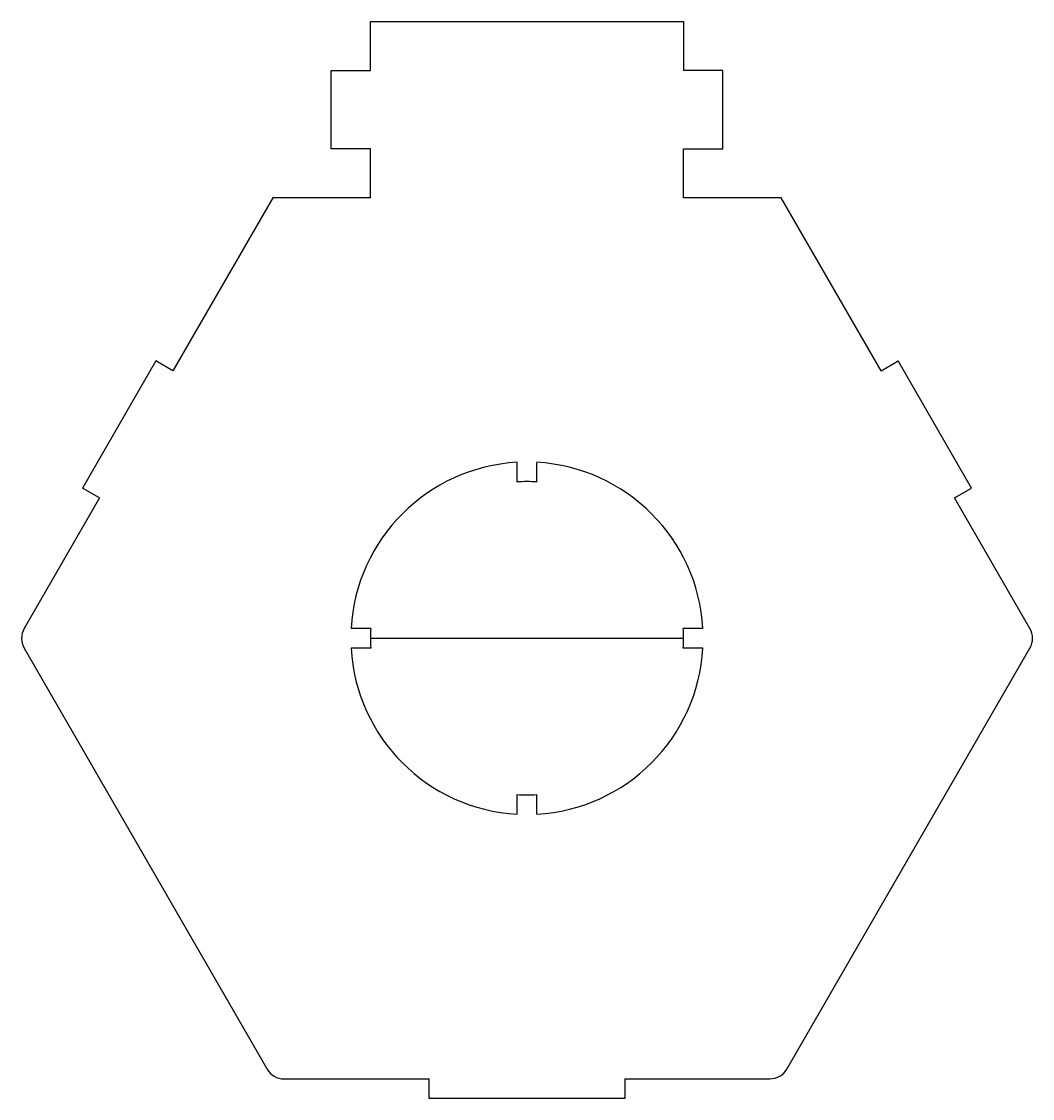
# Model space of a CAD drawing. Header units: millimetres. Extents: x -49 to 54, y -46 to 64.
import ezdxf

# ---------------------------------------------------------------- set-up
doc = ezdxf.new("R2010")
doc.units = ezdxf.units.MM

msp = doc.modelspace()

# ---------------------------------------------------------------- linework, layer by layer
for p, q in [((-13.2, 58.94), (-13.2, 63.94)), ((-13.2, 63.94), (18.8, 63.94)), ((18.8, 63.94), (18.8, 58.94)), ((-17.2, 50.94), (-17.2, 58.94)), ((-17.2, 58.94), (-13.2, 58.94)), ((22.8, 58.94), (18.8, 58.94)), ((22.8, 50.94), (22.8, 58.94)), ((-13.2, 50.94), (-17.2, 50.94)), ((-13.2, 45.94), (-13.2, 50.94)), ((18.8, 45.94), (18.8, 50.94)), ((18.8, 50.94), (22.8, 50.94)), ((-33.38, 28.27), (-35.11, 29.27)), ((38.98, 28.27), (40.72, 29.27)), ((1.8, 16.9), (1.8, 18.91)), ((3.8, 16.9), (3.8, 18.91)), ((-40.88, 15.28), (-42.61, 16.28)), ((46.48, 15.28), (48.22, 16.28)), ((-13.17, 1.94), (-15.17, 1.94)), ((20.77, 1.94), (18.77, 1.94)), ((-13.2, 0.94), (18.8, 0.94)), ((-13.17, -0.06), (-15.17, -0.06)), ((20.77, -0.06), (18.77, -0.06)), ((1.8, -17.04), (1.8, -15.03)), ((3.8, -17.04), (3.8, -15.03)), ((-7.2, -46.06), (-7.2, -44.06)), ((12.8, -44.06), (12.8, -46.06)), ((12.8, -46.06), (-7.2, -46.06))]:
    msp.add_line(p, q)
for points in [[(-13.2, 45.94), (-23.18, 45.94), (-33.38, 28.27)], [(38.98, 28.27), (28.78, 45.94), (18.8, 45.94)], [(-35.11, 29.27), (-42.61, 16.28)], [(48.22, 16.28), (40.72, 29.27)]]:
    msp.add_lwpolyline(points)
for points in [[(-40.88, 15.28), (-48.58, 1.94, 0.267949), (-48.58, -0.06), (-23.76, -43.06, 0.267949), (-22.02, -44.06), (-7.2, -44.06)], [(12.8, -44.06), (27.63, -44.06, 0.267949), (29.36, -43.06), (54.19, -0.06, 0.267949), (54.19, 1.94), (46.48, 15.28)]]:
    msp.add_lwpolyline(points, format="xyb")
for radius, start, end in [(18, 93.1847, 176.8153), (18, 3.1847, 86.8153), (16, 86.4167, 93.5833), (16, 176.4167, 183.5833), (16, 356.4167, 3.5833), (18, 183.1847, 266.8153), (18, 273.1847, 356.8153), (16, 266.4167, 273.5833)]:
    msp.add_arc((2.8, 0.94), radius, start, end)

doc.saveas('drawing.dxf')
